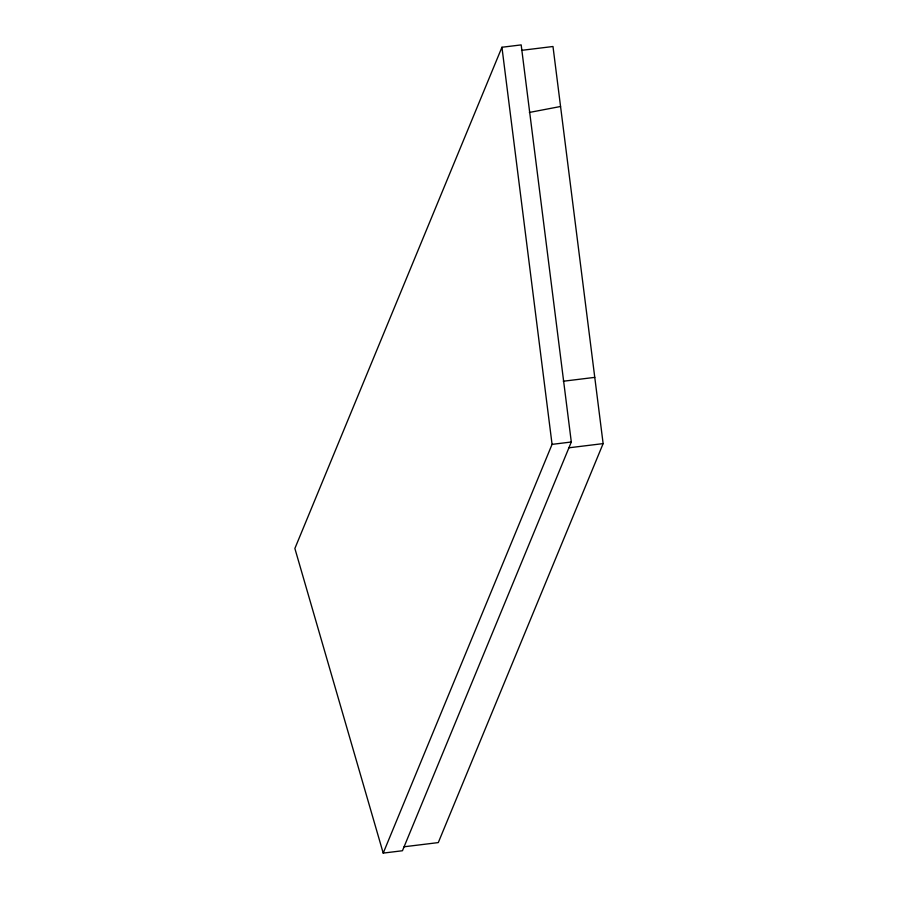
<?xml version="1.0" encoding="UTF-8"?>
<svg xmlns="http://www.w3.org/2000/svg" width="898" height="898" viewBox="0 0 898 898"><rect width="100%" height="100%" fill="white"/><g stroke="black" fill="none" stroke-linecap="round" stroke-linejoin="round"><path stroke-width="1.35" d="M501.937 47.257L294.87 548.465L383.21 853.1L402.45 850.743L571.308 442.007L521.177 44.9L501.937 47.257L552.068 444.364L383.21 853.1M521.525 50.355L552.988 46.505L603.13 443.612L438.291 842.593L404.089 846.78M529.36 112.452L560.565 106.492M563.293 381.235L594.768 377.373M552.068 444.364L571.308 442.007M568.917 447.799L603.13 443.612"/></g></svg>
